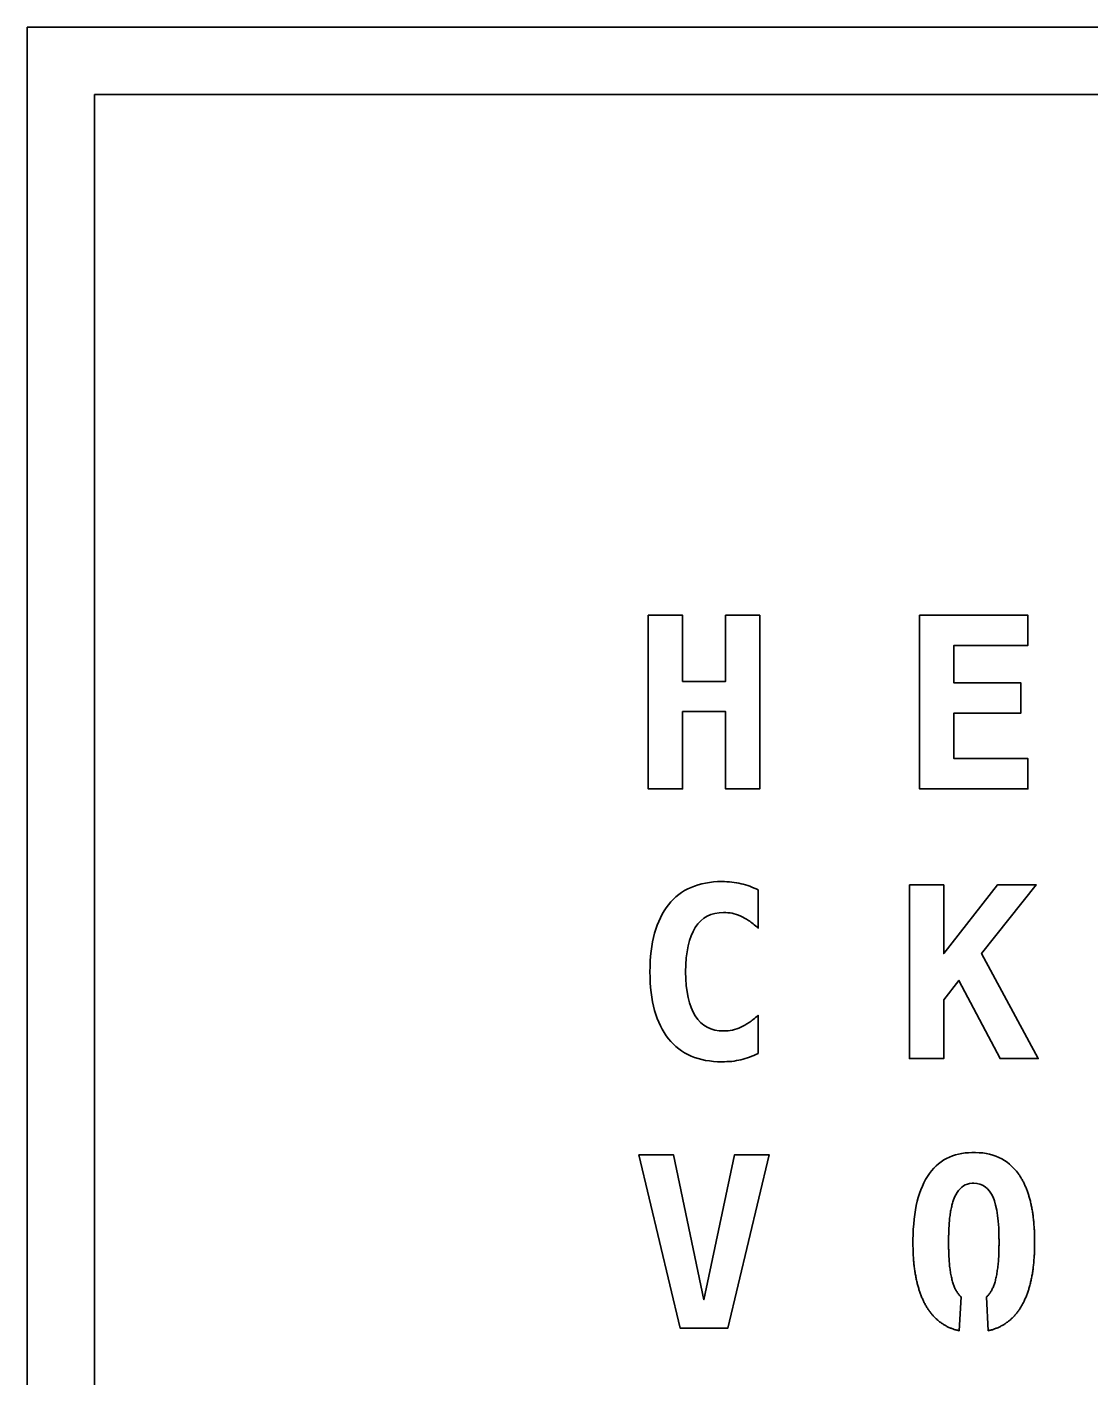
# Model space of a CAD drawing. Header units: inches. Extents: x 0 to 900, y -600 to 85.
# Drawn here: x 0 to 78.8, y -100 to 0 of the extents above; entities that cross this region are included whole.
import ezdxf

# ---------------------------------------------------------------- set-up
doc = ezdxf.new("R2010")
doc.units = ezdxf.units.IN
doc.header["$MEASUREMENT"] = 0
doc.layers.add('01_SNIJLIJNEN', color=7, linetype='Continuous')
doc.layers.add('04_WERKBLAD', color=7, linetype='Continuous')

msp = doc.modelspace()

# ---------------------------------------------------------------- linework, layer by layer
at = {"layer": '01_SNIJLIJNEN', "color": 5, "lineweight": 35, "true_color": 0x0000ff}
for points in [[(895, -595), (5, -595), (5, -5), (895, -5), (895, -595)], [(45.98, -43.54), (48.52, -43.54), (48.52, -48.44), (51.7, -48.44), (51.7, -43.54), (54.24, -43.54), (54.24, -56.4), (51.7, -56.4), (51.7, -50.68), (48.52, -50.68), (48.52, -56.4), (45.98, -56.4), (45.98, -43.54)], [(66.07, -43.54), (74.08, -43.54), (74.08, -45.78), (68.61, -45.78), (68.61, -48.56), (73.57, -48.56), (73.57, -50.79), (68.61, -50.79), (68.61, -54.16), (74.08, -54.16), (74.08, -56.4), (66.07, -56.4), (66.07, -43.54)], [(65.31, -63.51), (67.85, -63.51), (67.85, -68.59), (71.83, -63.51), (74.7, -63.51), (70.65, -68.58), (74.85, -76.37), (72.02, -76.37), (68.97, -70.58), (67.85, -72.01), (67.85, -76.37), (65.31, -76.37), (65.31, -63.51)], [(45.29, -83.48), (47.85, -83.48), (50.1, -94.22), (52.37, -83.48), (54.93, -83.48), (51.87, -96.33), (48.35, -96.33), (45.29, -83.48)]]:
    msp.add_lwpolyline(points, dxfattribs=at)
at = {"layer": '01_SNIJLIJNEN', "color": 7, "lineweight": 35, "true_color": 0xffffff}
msp.add_lwpolyline([(895, -595), (5, -595), (5, -5), (895, -5), (895, -595)], dxfattribs=at)
at = {"layer": '01_SNIJLIJNEN', "color": 5, "lineweight": 35, "true_color": 0x0000ff}
for points, knots in [([(51.43, -76.6), (50.57, -76.6), (49.82, -76.46), (49.15, -76.18), (48.49, -75.89), (47.93, -75.46), (47.48, -74.89), (46.56, -73.75), (46.11, -72.1), (46.11, -69.94), (46.11, -67.78), (46.56, -66.13), (47.48, -64.98), (47.93, -64.4), (48.49, -63.97), (49.15, -63.69), (49.82, -63.41), (50.57, -63.26), (51.43, -63.26), (51.69, -63.26), (51.93, -63.28), (52.17, -63.3), (52.4, -63.33), (52.63, -63.37), (52.85, -63.42), (53.3, -63.52), (53.72, -63.68), (54.11, -63.88), (54.11, -63.88), (54.11, -66.71), (54.11, -66.71), (53.85, -66.47), (53.62, -66.28), (53.41, -66.14), (53.21, -66.01), (53.02, -65.9), (52.83, -65.82), (52.61, -65.72), (52.4, -65.65), (52.19, -65.61), (51.98, -65.57), (51.77, -65.55), (51.56, -65.55), (50.64, -65.55), (49.94, -65.91), (49.46, -66.65), (48.99, -67.39), (48.75, -68.49), (48.75, -69.94), (48.75, -71.39), (48.99, -72.48), (49.46, -73.21), (49.94, -73.95), (50.63, -74.32), (51.56, -74.32), (52, -74.32), (52.43, -74.23), (52.84, -74.04), (53.04, -73.95), (53.24, -73.83), (53.44, -73.7), (53.64, -73.56), (53.86, -73.38), (54.11, -73.16), (54.11, -73.16), (54.11, -75.98), (54.11, -75.98), (53.7, -76.19), (53.28, -76.35), (52.84, -76.45), (52.62, -76.5), (52.4, -76.54), (52.17, -76.57), (51.93, -76.59), (51.69, -76.6), (51.43, -76.6)], [0, 0, 0, 0, 1, 1, 1, 2, 2, 2, 3, 3, 3, 4, 4, 4, 5, 5, 5, 6, 6, 6, 7, 7, 7, 8, 8, 8, 9, 9, 9, 10, 10, 10, 11, 11, 11, 12, 12, 12, 13, 13, 13, 14, 14, 14, 15, 15, 15, 16, 16, 16, 17, 17, 17, 18, 18, 18, 19, 19, 19, 20, 20, 20, 21, 21, 21, 22, 22, 22, 23, 23, 23, 24, 24, 24, 25, 25, 25, 25]), ([(69.15, -94.01), (69.12, -93.99), (69.09, -93.96), (69.06, -93.94), (69.04, -93.91), (69.01, -93.88), (68.99, -93.85), (68.96, -93.82), (68.94, -93.79), (68.91, -93.76), (68.89, -93.73), (68.86, -93.69), (68.84, -93.66), (68.82, -93.62), (68.8, -93.59), (68.78, -93.55), (68.75, -93.51), (68.73, -93.47), (68.71, -93.43), (68.69, -93.39), (68.67, -93.35), (68.66, -93.3), (68.64, -93.26), (68.62, -93.22), (68.6, -93.17), (68.58, -93.13), (68.57, -93.08), (68.55, -93.03), (68.53, -92.98), (68.52, -92.93), (68.5, -92.88), (68.49, -92.82), (68.47, -92.77), (68.46, -92.71), (68.45, -92.66), (68.43, -92.6), (68.42, -92.54), (68.41, -92.48), (68.39, -92.42), (68.38, -92.36), (68.37, -92.29), (68.36, -92.23), (68.35, -92.16), (68.34, -92.1), (68.33, -92.03), (68.32, -91.96), (68.31, -91.89), (68.3, -91.82), (68.29, -91.74), (68.29, -91.67), (68.28, -91.6), (68.27, -91.52), (68.26, -91.44), (68.26, -91.37), (68.25, -91.29), (68.25, -91.21), (68.24, -91.12), (68.24, -91.04), (68.23, -90.96), (68.23, -90.87), (68.22, -90.79), (68.22, -90.7), (68.22, -90.61), (68.22, -90.52), (68.21, -90.43), (68.21, -90.34), (68.21, -90.25), (68.21, -90.15), (68.21, -90.06), (68.21, -89.96), (68.21, -89.87), (68.21, -89.77), (68.21, -89.68), (68.21, -89.59), (68.21, -89.49), (68.22, -89.4), (68.22, -89.32), (68.22, -89.23), (68.22, -89.14), (68.23, -89.05), (68.23, -88.97), (68.24, -88.89), (68.24, -88.8), (68.25, -88.72), (68.25, -88.64), (68.26, -88.56), (68.26, -88.49), (68.27, -88.41), (68.28, -88.33), (68.29, -88.26), (68.29, -88.19), (68.3, -88.11), (68.31, -88.04), (68.32, -87.97), (68.33, -87.9), (68.34, -87.84), (68.35, -87.77), (68.36, -87.7), (68.37, -87.64), (68.38, -87.58), (68.39, -87.51), (68.41, -87.45), (68.42, -87.39), (68.43, -87.33), (68.45, -87.28), (68.46, -87.22), (68.47, -87.16), (68.49, -87.11), (68.5, -87.06), (68.52, -87.01), (68.53, -86.95), (68.55, -86.9), (68.55, -86.9), (68.66, -86.63), (68.66, -86.63), (68.66, -86.63), (68.74, -86.44), (68.74, -86.44), (68.74, -86.44), (68.84, -86.28), (68.84, -86.28), (68.84, -86.28), (68.94, -86.13), (68.94, -86.13), (68.94, -86.13), (69.06, -86), (69.06, -86), (69.06, -86), (69.18, -85.89), (69.18, -85.89), (69.18, -85.89), (69.31, -85.79), (69.31, -85.79), (69.31, -85.79), (69.45, -85.71), (69.45, -85.71), (69.45, -85.71), (69.61, -85.65), (69.61, -85.65), (69.61, -85.65), (69.77, -85.62), (69.77, -85.62), (69.77, -85.62), (69.95, -85.59), (69.95, -85.59), (69.95, -85.59), (70.07, -85.59), (70.07, -85.59), (70.07, -85.59), (70.31, -85.61), (70.31, -85.61), (70.31, -85.61), (70.53, -85.65), (70.53, -85.65), (70.53, -85.65), (70.73, -85.74), (70.73, -85.74), (70.73, -85.74), (70.92, -85.85), (70.92, -85.85), (70.92, -85.85), (71.09, -86), (71.09, -86), (71.09, -86), (71.24, -86.17), (71.24, -86.17), (71.24, -86.17), (71.38, -86.39), (71.38, -86.39), (71.38, -86.39), (71.5, -86.63), (71.5, -86.63), (71.5, -86.63), (71.6, -86.9), (71.6, -86.9), (71.6, -86.9), (71.69, -87.22), (71.69, -87.22), (71.69, -87.22), (71.77, -87.58), (71.77, -87.58), (71.77, -87.58), (71.83, -87.97), (71.83, -87.97), (71.83, -87.97), (71.88, -88.41), (71.88, -88.41), (71.88, -88.41), (71.92, -88.89), (71.92, -88.89), (71.92, -88.89), (71.94, -89.4), (71.94, -89.4), (71.94, -89.49), (71.94, -89.59), (71.94, -89.68), (71.95, -89.77), (71.95, -89.87), (71.95, -89.96), (71.95, -90.06), (71.95, -90.15), (71.94, -90.25), (71.94, -90.34), (71.94, -90.43), (71.94, -90.52), (71.94, -90.61), (71.93, -90.7), (71.93, -90.79), (71.93, -90.87), (71.92, -90.96), (71.92, -91.04), (71.91, -91.12), (71.91, -91.21), (71.9, -91.29), (71.9, -91.37), (71.89, -91.44), (71.88, -91.52), (71.88, -91.6), (71.87, -91.67), (71.86, -91.74), (71.85, -91.82), (71.84, -91.89), (71.83, -91.96), (71.82, -92.03), (71.81, -92.1), (71.8, -92.16), (71.79, -92.23), (71.78, -92.29), (71.77, -92.36), (71.76, -92.42), (71.75, -92.48), (71.73, -92.54), (71.72, -92.6), (71.71, -92.66), (71.69, -92.71), (71.68, -92.77), (71.67, -92.82), (71.65, -92.88), (71.64, -92.93), (71.62, -92.98), (71.6, -93.03), (71.59, -93.08), (71.57, -93.13), (71.55, -93.17), (71.54, -93.22), (71.52, -93.26), (71.5, -93.3), (71.48, -93.35), (71.46, -93.39), (71.44, -93.43), (71.42, -93.47), (71.4, -93.51), (71.38, -93.55), (71.36, -93.59), (71.34, -93.62), (71.31, -93.66), (71.29, -93.69), (71.27, -93.73), (71.24, -93.76), (71.22, -93.79), (71.19, -93.82), (71.17, -93.85), (71.14, -93.88), (71.12, -93.91), (71.09, -93.94), (71.06, -93.96), (71.03, -93.99), (71.01, -94.01), (71.01, -94.01), (71.15, -96.51), (71.15, -96.51), (71.19, -96.5), (71.23, -96.49), (71.27, -96.48), (71.31, -96.47), (71.35, -96.46), (71.39, -96.45), (71.43, -96.44), (71.47, -96.43), (71.51, -96.42), (71.55, -96.4), (71.59, -96.39), (71.62, -96.38), (71.66, -96.36), (71.7, -96.35), (71.74, -96.33), (71.77, -96.32), (71.81, -96.3), (71.85, -96.29), (71.88, -96.27), (71.92, -96.26), (71.96, -96.24), (71.99, -96.22), (72.03, -96.2), (72.06, -96.19), (72.1, -96.17), (72.13, -96.15), (72.17, -96.13), (72.2, -96.11), (72.23, -96.09), (72.27, -96.07), (72.3, -96.05), (72.33, -96.03), (72.37, -96.01), (72.4, -95.99), (72.43, -95.97), (72.46, -95.95), (72.49, -95.92), (72.53, -95.9), (72.56, -95.88), (72.59, -95.86), (72.62, -95.83), (72.65, -95.81), (72.68, -95.78), (72.71, -95.76), (72.74, -95.73), (72.77, -95.71), (72.8, -95.68), (72.83, -95.66), (72.86, -95.63), (72.88, -95.6), (72.91, -95.58), (72.94, -95.55), (72.97, -95.52), (73, -95.5), (73.02, -95.47), (73.05, -95.44), (73.08, -95.41), (73.1, -95.38), (73.13, -95.35), (73.16, -95.32), (73.18, -95.29), (73.21, -95.26), (73.23, -95.23), (73.26, -95.2), (73.28, -95.17), (73.31, -95.13), (73.33, -95.1), (73.36, -95.07), (73.38, -95.04), (73.4, -95), (73.43, -94.97), (73.45, -94.94), (73.5, -94.87), (73.54, -94.79), (73.59, -94.72), (73.63, -94.64), (73.67, -94.57), (73.71, -94.49), (73.76, -94.41), (73.8, -94.33), (73.83, -94.25), (73.87, -94.16), (73.91, -94.08), (73.95, -93.99), (73.98, -93.9), (74.01, -93.82), (74.05, -93.72), (74.08, -93.63), (74.11, -93.54), (74.14, -93.45), (74.17, -93.35), (74.2, -93.25), (74.22, -93.15), (74.25, -93.05), (74.28, -92.95), (74.3, -92.85), (74.32, -92.75), (74.35, -92.64), (74.37, -92.53), (74.39, -92.42), (74.41, -92.32), (74.42, -92.2), (74.44, -92.09), (74.46, -91.98), (74.47, -91.86), (74.49, -91.75), (74.5, -91.63), (74.51, -91.51), (74.52, -91.39), (74.53, -91.27), (74.54, -91.14), (74.55, -91.02), (74.56, -90.89), (74.57, -90.76), (74.57, -90.64), (74.58, -90.51), (74.58, -90.37), (74.58, -90.24), (74.58, -90.11), (74.58, -89.97), (74.58, -89.83), (74.58, -89.7), (74.58, -89.57), (74.58, -89.43), (74.57, -89.3), (74.57, -89.17), (74.56, -89.04), (74.55, -88.92), (74.54, -88.79), (74.53, -88.67), (74.52, -88.55), (74.51, -88.43), (74.5, -88.31), (74.49, -88.19), (74.47, -88.07), (74.46, -87.96), (74.44, -87.84), (74.42, -87.73), (74.41, -87.62), (74.39, -87.51), (74.37, -87.4), (74.35, -87.29), (74.32, -87.19), (74.3, -87.08), (74.28, -86.98), (74.25, -86.88), (74.22, -86.78), (74.2, -86.68), (74.17, -86.58), (74.14, -86.49), (74.11, -86.39), (74.08, -86.3), (74.05, -86.21), (74.01, -86.11), (73.98, -86.03), (73.95, -85.94), (73.91, -85.85), (73.87, -85.77), (73.83, -85.68), (73.8, -85.6), (73.76, -85.52), (73.71, -85.44), (73.67, -85.36), (73.63, -85.29), (73.59, -85.21), (73.54, -85.14), (73.5, -85.07), (73.45, -85), (73.43, -84.96), (73.4, -84.93), (73.38, -84.89), (73.38, -84.89), (73.23, -84.7), (73.23, -84.7), (73.23, -84.7), (73.07, -84.52), (73.07, -84.52), (73.07, -84.52), (72.9, -84.35), (72.9, -84.35), (72.9, -84.35), (72.72, -84.19), (72.72, -84.19), (72.72, -84.19), (72.54, -84.04), (72.54, -84.04), (72.54, -84.04), (72.35, -83.91), (72.35, -83.91), (72.35, -83.91), (72.14, -83.79), (72.14, -83.79), (72.14, -83.79), (71.93, -83.69), (71.93, -83.69), (71.93, -83.69), (71.71, -83.59), (71.71, -83.59), (71.71, -83.59), (71.49, -83.51), (71.49, -83.51), (71.49, -83.51), (71.25, -83.45), (71.25, -83.45), (71.25, -83.45), (71, -83.39), (71, -83.39), (71, -83.39), (70.75, -83.35), (70.75, -83.35), (70.75, -83.35), (70.48, -83.33), (70.48, -83.33), (70.48, -83.33), (70.21, -83.31), (70.21, -83.31), (70.21, -83.31), (69.94, -83.31), (69.94, -83.31), (69.94, -83.31), (69.68, -83.33), (69.68, -83.33), (69.68, -83.33), (69.43, -83.35), (69.43, -83.35), (69.43, -83.35), (69.19, -83.39), (69.19, -83.39), (69.19, -83.39), (68.95, -83.44), (68.95, -83.44), (68.95, -83.44), (68.72, -83.5), (68.72, -83.5), (68.72, -83.5), (68.49, -83.57), (68.49, -83.57), (68.49, -83.57), (68.27, -83.66), (68.27, -83.66), (68.27, -83.66), (68.06, -83.76), (68.06, -83.76), (68.06, -83.76), (67.85, -83.87), (67.85, -83.87), (67.85, -83.87), (67.65, -84), (67.65, -84), (67.65, -84), (67.46, -84.15), (67.46, -84.15), (67.46, -84.15), (67.28, -84.31), (67.28, -84.31), (67.28, -84.31), (67.11, -84.48), (67.11, -84.48), (67.11, -84.48), (66.95, -84.67), (66.95, -84.67), (66.95, -84.67), (66.79, -84.88), (66.79, -84.88), (66.79, -84.88), (66.64, -85.1), (66.64, -85.1), (66.64, -85.1), (66.51, -85.32), (66.51, -85.32), (66.51, -85.32), (66.38, -85.56), (66.38, -85.56), (66.38, -85.56), (66.27, -85.81), (66.27, -85.81), (66.27, -85.81), (66.16, -86.08), (66.16, -86.08), (66.16, -86.08), (66.06, -86.35), (66.06, -86.35), (66.06, -86.35), (65.97, -86.64), (65.97, -86.64), (65.97, -86.64), (65.89, -86.93), (65.89, -86.93), (65.89, -86.93), (65.82, -87.25), (65.82, -87.25), (65.82, -87.25), (65.76, -87.57), (65.76, -87.57), (65.76, -87.57), (65.71, -87.9), (65.71, -87.9), (65.71, -87.9), (65.66, -88.25), (65.66, -88.25), (65.66, -88.25), (65.63, -88.61), (65.63, -88.61), (65.63, -88.61), (65.6, -88.98), (65.6, -88.98), (65.6, -88.98), (65.58, -89.37), (65.58, -89.37), (65.58, -89.37), (65.57, -89.77), (65.57, -89.77), (65.57, -89.83), (65.57, -89.9), (65.57, -89.97), (65.57, -90.11), (65.57, -90.24), (65.58, -90.37), (65.58, -90.51), (65.58, -90.64), (65.59, -90.77), (65.59, -90.9), (65.6, -91.02), (65.61, -91.15), (65.62, -91.27), (65.63, -91.39), (65.64, -91.51), (65.65, -91.63), (65.67, -91.75), (65.68, -91.87), (65.7, -91.98), (65.71, -92.1), (65.73, -92.21), (65.75, -92.32), (65.77, -92.43), (65.79, -92.54), (65.81, -92.65), (65.83, -92.75), (65.86, -92.86), (65.88, -92.96), (65.91, -93.06), (65.93, -93.16), (65.96, -93.26), (65.99, -93.36), (66.02, -93.45), (66.05, -93.55), (66.08, -93.64), (66.11, -93.73), (66.14, -93.82), (66.18, -93.91), (66.21, -94), (66.25, -94.09), (66.29, -94.17), (66.33, -94.25), (66.36, -94.34), (66.4, -94.42), (66.45, -94.5), (66.49, -94.58), (66.53, -94.65), (66.58, -94.73), (66.62, -94.8), (66.67, -94.87), (66.71, -94.95), (66.74, -94.98), (66.76, -95.01), (66.78, -95.04), (66.81, -95.08), (66.83, -95.11), (66.85, -95.14), (66.88, -95.17), (66.9, -95.2), (66.93, -95.23), (66.95, -95.27), (66.98, -95.3), (67, -95.33), (67.03, -95.36), (67.05, -95.38), (67.08, -95.41), (67.11, -95.44), (67.13, -95.47), (67.16, -95.5), (67.19, -95.53), (67.21, -95.55), (67.24, -95.58), (67.27, -95.61), (67.3, -95.63), (67.33, -95.66), (67.36, -95.69), (67.38, -95.71), (67.41, -95.74), (67.44, -95.76), (67.47, -95.78), (67.5, -95.81), (67.53, -95.83), (67.56, -95.86), (67.59, -95.88), (67.62, -95.9), (67.66, -95.92), (67.69, -95.95), (67.72, -95.97), (67.75, -95.99), (67.78, -96.01), (67.82, -96.03), (67.85, -96.05), (67.88, -96.07), (67.91, -96.09), (67.95, -96.11), (67.98, -96.13), (68.02, -96.15), (68.05, -96.17), (68.08, -96.19), (68.12, -96.2), (68.15, -96.22), (68.19, -96.24), (68.22, -96.26), (68.26, -96.27), (68.3, -96.29), (68.33, -96.3), (68.37, -96.32), (68.41, -96.33), (68.44, -96.35), (68.48, -96.36), (68.52, -96.38), (68.56, -96.39), (68.6, -96.4), (68.63, -96.42), (68.67, -96.43), (68.71, -96.44), (68.75, -96.45), (68.79, -96.46), (68.83, -96.47), (68.87, -96.48), (68.91, -96.49), (68.95, -96.5), (69, -96.51), (69, -96.51), (69.15, -94.01), (69.15, -94.01)], [0, 0, 0, 0, 1, 1, 1, 2, 2, 2, 3, 3, 3, 4, 4, 4, 5, 5, 5, 6, 6, 6, 7, 7, 7, 8, 8, 8, 9, 9, 9, 10, 10, 10, 11, 11, 11, 12, 12, 12, 13, 13, 13, 14, 14, 14, 15, 15, 15, 16, 16, 16, 17, 17, 17, 18, 18, 18, 19, 19, 19, 20, 20, 20, 21, 21, 21, 22, 22, 22, 23, 23, 23, 24, 24, 24, 25, 25, 25, 26, 26, 26, 27, 27, 27, 28, 28, 28, 29, 29, 29, 30, 30, 30, 31, 31, 31, 32, 32, 32, 33, 33, 33, 34, 34, 34, 35, 35, 35, 36, 36, 36, 37, 37, 37, 38, 38, 38, 39, 39, 39, 40, 40, 40, 41, 41, 41, 42, 42, 42, 43, 43, 43, 44, 44, 44, 45, 45, 45, 46, 46, 46, 47, 47, 47, 48, 48, 48, 49, 49, 49, 50, 50, 50, 51, 51, 51, 52, 52, 52, 53, 53, 53, 54, 54, 54, 55, 55, 55, 56, 56, 56, 57, 57, 57, 58, 58, 58, 59, 59, 59, 60, 60, 60, 61, 61, 61, 62, 62, 62, 63, 63, 63, 64, 64, 64, 65, 65, 65, 66, 66, 66, 67, 67, 67, 68, 68, 68, 69, 69, 69, 70, 70, 70, 71, 71, 71, 72, 72, 72, 73, 73, 73, 74, 74, 74, 75, 75, 75, 76, 76, 76, 77, 77, 77, 78, 78, 78, 79, 79, 79, 80, 80, 80, 81, 81, 81, 82, 82, 82, 83, 83, 83, 84, 84, 84, 85, 85, 85, 86, 86, 86, 87, 87, 87, 88, 88, 88, 89, 89, 89, 90, 90, 90, 91, 91, 91, 92, 92, 92, 93, 93, 93, 94, 94, 94, 95, 95, 95, 96, 96, 96, 97, 97, 97, 98, 98, 98, 99, 99, 99, 100, 100, 100, 101, 101, 101, 102, 102, 102, 103, 103, 103, 104, 104, 104, 105, 105, 105, 106, 106, 106, 107, 107, 107, 108, 108, 108, 109, 109, 109, 110, 110, 110, 111, 111, 111, 112, 112, 112, 113, 113, 113, 114, 114, 114, 115, 115, 115, 116, 116, 116, 117, 117, 117, 118, 118, 118, 119, 119, 119, 120, 120, 120, 121, 121, 121, 122, 122, 122, 123, 123, 123, 124, 124, 124, 125, 125, 125, 126, 126, 126, 127, 127, 127, 128, 128, 128, 129, 129, 129, 130, 130, 130, 131, 131, 131, 132, 132, 132, 133, 133, 133, 134, 134, 134, 135, 135, 135, 136, 136, 136, 137, 137, 137, 138, 138, 138, 139, 139, 139, 140, 140, 140, 141, 141, 141, 142, 142, 142, 143, 143, 143, 144, 144, 144, 145, 145, 145, 146, 146, 146, 147, 147, 147, 148, 148, 148, 149, 149, 149, 150, 150, 150, 151, 151, 151, 152, 152, 152, 153, 153, 153, 154, 154, 154, 155, 155, 155, 156, 156, 156, 157, 157, 157, 158, 158, 158, 159, 159, 159, 160, 160, 160, 161, 161, 161, 162, 162, 162, 163, 163, 163, 164, 164, 164, 165, 165, 165, 166, 166, 166, 167, 167, 167, 168, 168, 168, 169, 169, 169, 170, 170, 170, 171, 171, 171, 172, 172, 172, 173, 173, 173, 174, 174, 174, 175, 175, 175, 176, 176, 176, 177, 177, 177, 178, 178, 178, 179, 179, 179, 180, 180, 180, 181, 181, 181, 182, 182, 182, 183, 183, 183, 184, 184, 184, 185, 185, 185, 186, 186, 186, 187, 187, 187, 188, 188, 188, 189, 189, 189, 190, 190, 190, 191, 191, 191, 192, 192, 192, 193, 193, 193, 194, 194, 194, 195, 195, 195, 196, 196, 196, 197, 197, 197, 198, 198, 198, 199, 199, 199, 200, 200, 200, 201, 201, 201, 202, 202, 202, 203, 203, 203, 204, 204, 204, 205, 205, 205, 206, 206, 206, 207, 207, 207, 208, 208, 208, 209, 209, 209, 210, 210, 210, 211, 211, 211, 212, 212, 212, 213, 213, 213, 214, 214, 214, 215, 215, 215, 216, 216, 216, 217, 217, 217, 218, 218, 218, 219, 219, 219, 220, 220, 220, 221, 221, 221, 222, 222, 222, 223, 223, 223, 224, 224, 224, 225, 225, 225, 226, 226, 226, 227, 227, 227, 228, 228, 228, 229, 229, 229, 230, 230, 230, 231, 231, 231, 232, 232, 232, 233, 233, 233, 234, 234, 234, 235, 235, 235, 236, 236, 236, 236])]:
    msp.add_open_spline(points, degree=3, knots=knots, dxfattribs=at)
at = {"layer": '04_WERKBLAD', "color": 2, "lineweight": 35, "true_color": 0xffff00}
msp.add_lwpolyline([(0, 0), (900, 0), (900, -600), (0, -600), (0, 0)], dxfattribs=at)

doc.saveas('drawing.dxf')
